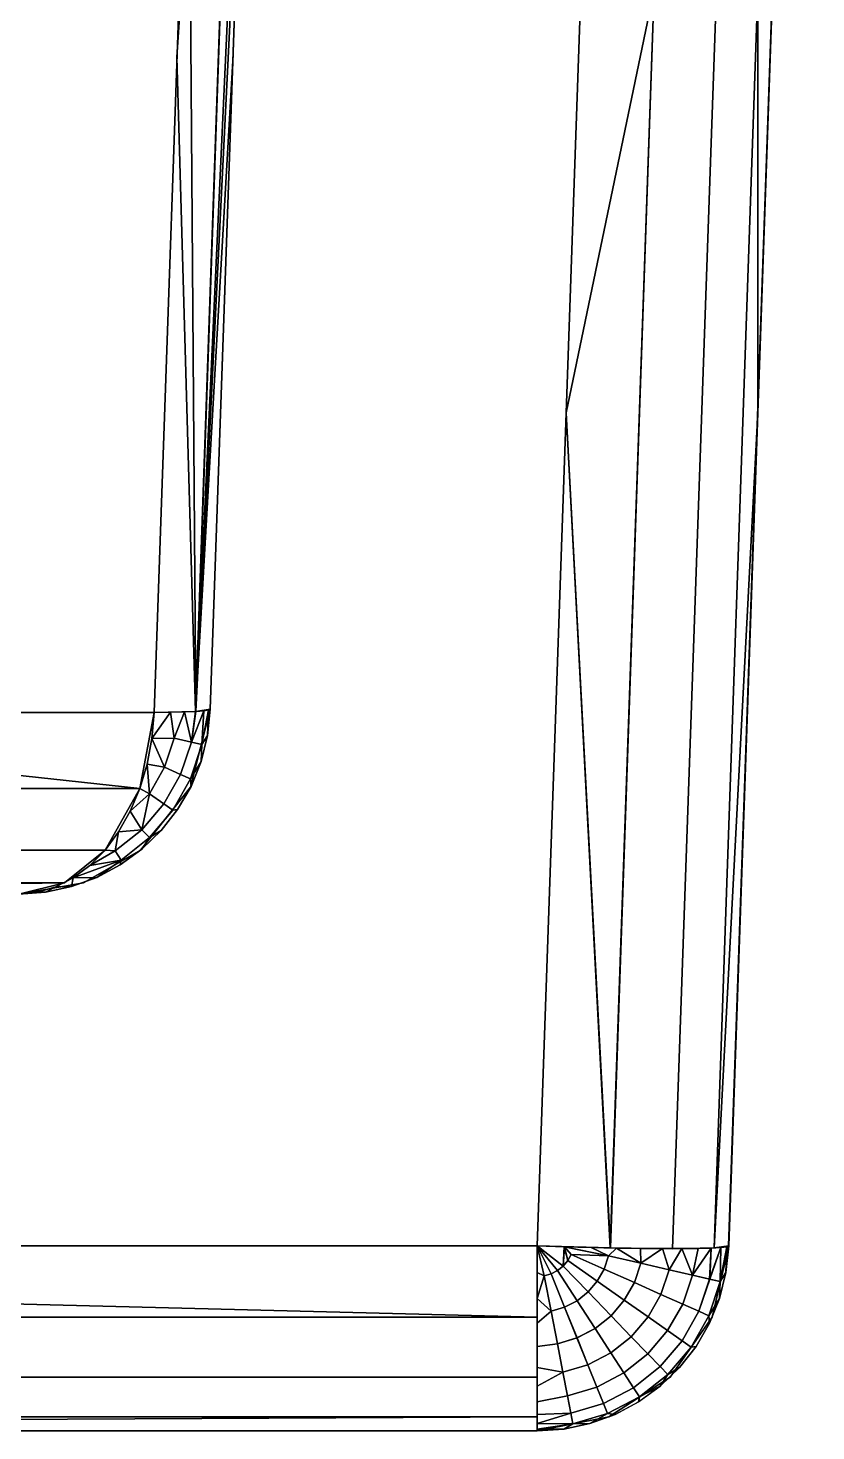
# Model space of a CAD drawing. Extents: x -111 to 113, y -26 to 0.
# Drawn here: x 111.341 to 113.396, y -7 to -3.342 of the extents above; entities that cross this region are included whole.
import ezdxf

# ---------------------------------------------------------------- set-up
doc = ezdxf.new("R2010")
doc.units = 0
doc.header["$MEASUREMENT"] = 0
doc.layers.add('METAL', color=9, linetype='CONTINUOUS')

msp = doc.modelspace()

# ---------------------------------------------------------------- linework, layer by layer
at = {"layer": 'METAL'}
for points in [[(101.6459, 0, -11.0468), (112.8962, 0, -11.0469), (112.6686, -6.5174, -10.8193), (101.6459, -6.5174, -10.8192)], [(101.646, -6.5174, 12.2256), (112.6687, -6.5174, 12.2256), (112.8963, 0, 12.4531), (101.646, 0, 12.4532)], [(111.7593, -2.5631, 7.0994), (111.7593, -2.5631, 7.0994), (109.8058, -5.1262, 8.863), (109.9958, 0, 9.0529)], [(111.7891, -1.7087, -5.7266), (111.7891, -1.7087, -5.7266), (111.7294, -3.4174, -5.6597), (111.9571, 0, -5.6315)], [(111.9571, 0, -5.6315), (111.9571, 0, -5.6315), (111.7294, -3.4174, -5.6597), (111.7781, -5.1236, -5.4307)], [(111.7593, -2.5631, 7.0994), (111.7593, -2.5631, 7.0994), (111.9571, 0, 7.0378), (111.7782, -5.1236, 6.837)], [(111.9355, -1.7058, -5.3733), (111.9355, -1.7058, -5.3733), (111.9571, 0, -5.6315), (111.7781, -5.1236, -5.4307)], [(111.9058, -2.5587, 6.7462), (111.9058, -2.5587, 6.7462), (111.7782, -5.1236, 6.837), (111.9571, 0, 7.0378)], [(111.9951, 0, 0.7032), (111.9951, 0, 6.8465), (111.8164, -5.1174, 6.6459), (111.8164, -5.1174, 0.7032)], [(111.9951, 0, -5.4402), (111.9951, 0, 0.7032), (111.8164, -5.1174, 0.7032), (111.8164, -5.1174, -5.2396)], [(113.3959, 0, -10.5472), (113.396, 0, -3.047), (113.1684, -6.5174, -2.9711), (113.1683, -6.5174, -10.3196)], [(113.396, 0, 4.4532), (113.396, 0, 11.9535), (113.1684, -6.5174, 11.7259), (113.1684, -6.5174, 4.3774)], [(113.396, 0, -3.047), (113.396, 0, 4.4532), (113.1684, -6.5174, 4.3774), (113.1684, -6.5174, -2.9711)], [(111.9355, -1.7058, -5.3733), (111.9355, -1.7058, -5.3733), (111.7781, -5.1236, -5.4307), (111.876, -3.4116, -5.3065)], [(112.7445, -4.345, -10.8951), (112.7445, -4.345, -10.8951), (112.9743, -3.2409, -10.8957), (112.8204, -2.1725, -10.971)], [(112.8204, -2.1725, 12.3773), (112.8204, -2.1725, 12.3773), (112.9744, -3.2409, 12.3019), (112.7446, -4.345, 12.3014)], [(113.3201, -2.1725, -10.4713), (113.3201, -2.1725, -10.4713), (113.2447, -3.2409, -10.6253), (113.2442, -4.345, -10.3954)], [(113.2443, -4.345, 11.8017), (113.2443, -4.345, 11.8017), (113.2448, -3.2409, 12.0315), (113.3201, -2.1725, 11.8776)], [(111.9058, -2.5587, 6.7462), (111.9058, -2.5587, 6.7462), (111.8164, -5.1174, 6.6459), (111.7782, -5.1236, 6.837)], [(109.8058, -5.1262, -7.4567), (109.8058, -5.1262, -7.4567), (111.7593, -2.5631, -5.6931), (108.0422, -2.5631, -9.4102)], [(111.6698, -5.1262, 6.999), (111.6698, -5.1262, 6.999), (109.8058, -5.1262, 8.863), (111.7593, -2.5631, 7.0994)], [(109.8058, -5.1262, -7.4567), (109.8058, -5.1262, -7.4567), (111.6698, -5.1262, -5.5927), (111.7593, -2.5631, -5.6931)], [(111.6698, -5.1262, 6.999), (111.6698, -5.1262, 6.999), (111.7593, -2.5631, 7.0994), (111.7782, -5.1236, 6.837)], [(112.9743, -3.2409, -10.8957), (112.9743, -3.2409, -10.8957), (112.7445, -4.345, -10.8951), (112.8597, -6.5228, -10.781)], [(112.9744, -3.2409, 12.3019), (112.9744, -3.2409, 12.3019), (112.8598, -6.5228, 12.1873), (112.7446, -4.345, 12.3014)], [(112.9743, -3.2409, -10.8957), (112.8597, -6.5228, -10.781), (113.0218, -6.5247, -10.6727), (113.1364, -3.2428, -10.7873)], [(113.1364, -3.2428, 12.1936), (113.0218, -6.5247, 12.079), (112.8598, -6.5228, 12.1873), (112.9744, -3.2409, 12.3019)], [(113.2448, -3.2409, 12.0315), (113.1302, -6.5228, 11.9169), (113.0218, -6.5247, 12.079), (113.1364, -3.2428, 12.1936)], [(113.1364, -3.2428, -10.7873), (113.0218, -6.5247, -10.6727), (113.1301, -6.5228, -10.5106), (113.2447, -3.2409, -10.6253)], [(113.2447, -3.2409, -10.6253), (113.2447, -3.2409, -10.6253), (113.1301, -6.5228, -10.5106), (113.2442, -4.345, -10.3954)], [(113.2448, -3.2409, 12.0315), (113.2448, -3.2409, 12.0315), (113.2443, -4.345, 11.8017), (113.1302, -6.5228, 11.9169)], [(111.7781, -5.1236, -5.4307), (111.7781, -5.1236, -5.4307), (111.7294, -3.4174, -5.6597), (111.6698, -5.1262, -5.5927)], [(111.8164, -5.1174, -5.2396), (111.8164, -5.1174, -5.2396), (111.876, -3.4116, -5.3065), (111.7781, -5.1236, -5.4307)], [(112.6686, -6.5174, -10.8193), (112.6686, -6.5174, -10.8193), (112.8597, -6.5228, -10.781), (112.7445, -4.345, -10.8951)], [(112.8598, -6.5228, 12.1873), (112.8598, -6.5228, 12.1873), (112.6687, -6.5174, 12.2256), (112.7446, -4.345, 12.3014)], [(113.1301, -6.5228, -10.5106), (113.1301, -6.5228, -10.5106), (113.1683, -6.5174, -10.3196), (113.2442, -4.345, -10.3954)], [(113.1684, -6.5174, 11.7259), (113.1684, -6.5174, 11.7259), (113.1302, -6.5228, 11.9169), (113.2443, -4.345, 11.8017)], [(111.8164, -5.1174, -1.2778), (111.8164, -5.1174, -1.2778), (111.8164, -5.1174, -5.2396), (111.7651, -5.3211, -5.2396)], [(111.8164, -5.1174, -1.2778), (111.8164, -5.1174, -1.2778), (111.7651, -5.3211, -5.2396), (111.7651, -5.3211, 0.7032)], [(111.8164, -5.1174, 2.6841), (111.8164, -5.1174, 2.6841), (111.8164, -5.1174, -1.2778), (111.7651, -5.3211, 0.7032)], [(111.7651, -5.3211, 0.7032), (111.7652, -5.3211, 6.6459), (111.8164, -5.1174, 6.6459), (111.8164, -5.1174, 2.6841)], [(111.7945, -5.2103, -5.337), (111.7945, -5.2103, -5.337), (111.8091, -5.1868, -5.2396), (111.812, -5.1199, -5.3048)], [(111.7945, -5.2103, -5.337), (111.7945, -5.2103, -5.337), (111.812, -5.1199, -5.3048), (111.7992, -5.1219, -5.3688)], [(111.7946, -5.2103, 6.7433), (111.7946, -5.2103, 6.7433), (111.8121, -5.1199, 6.7111), (111.8091, -5.1868, 6.6459)], [(111.8121, -5.1199, 6.7111), (111.8121, -5.1199, 6.7111), (111.7946, -5.2103, 6.7433), (111.7992, -5.1219, 6.7751)], [(111.8164, -5.1174, 6.6459), (111.8164, -5.1174, 6.6459), (111.8091, -5.1868, 6.6459), (111.8121, -5.1199, 6.7111)], [(111.812, -5.1199, -5.3048), (111.812, -5.1199, -5.3048), (111.8091, -5.1868, -5.2396), (111.8164, -5.1174, -5.2396)], [(109.8058, -5.1262, 8.863), (109.8058, -5.1262, 8.863), (111.6325, -5.3248, 6.9617), (107.9045, -5.3248, 10.6897)], [(111.6698, -5.1262, -5.5927), (109.8058, -5.1262, -7.4567), (107.9045, -5.3248, -9.2834), (111.6325, -5.3248, -5.5554)], [(111.6698, -5.1262, 6.999), (111.6698, -5.1262, 6.999), (111.6325, -5.3248, 6.9617), (109.8058, -5.1262, 8.863)], [(111.6639, -5.1946, 6.9931), (111.6639, -5.1946, 6.9931), (111.6698, -5.1262, 6.999), (111.7129, -5.1257, 6.9499)], [(111.7129, -5.1257, 6.9499), (111.7129, -5.1257, 6.9499), (111.7221, -5.1936, 6.9233), (111.6639, -5.1946, 6.9931)], [(111.7129, -5.1257, -5.5436), (111.7129, -5.1257, -5.5436), (111.6639, -5.1946, -5.5868), (111.722, -5.1936, -5.517)], [(111.6639, -5.1946, -5.5868), (111.6639, -5.1946, -5.5868), (111.7129, -5.1257, -5.5436), (111.6698, -5.1262, -5.5927)], [(111.7492, -5.1249, 6.8955), (111.7492, -5.1249, 6.8955), (111.7221, -5.1936, 6.9233), (111.7129, -5.1257, 6.9499)], [(111.7129, -5.1257, -5.5436), (111.7129, -5.1257, -5.5436), (111.722, -5.1936, -5.517), (111.7492, -5.1249, -5.4892)], [(111.7669, -5.2039, -5.4306), (111.7669, -5.2039, -5.4306), (111.7492, -5.1249, -5.4892), (111.722, -5.1936, -5.517)], [(111.767, -5.2039, 6.8369), (111.767, -5.2039, 6.8369), (111.7221, -5.1936, 6.9233), (111.7492, -5.1249, 6.8955)], [(111.7782, -5.1236, 6.837), (111.7782, -5.1236, 6.837), (111.767, -5.2039, 6.8369), (111.7492, -5.1249, 6.8955)], [(111.7669, -5.2039, -5.4306), (111.7669, -5.2039, -5.4306), (111.7781, -5.1236, -5.4307), (111.7492, -5.1249, -5.4892)], [(111.7781, -5.1236, -5.4307), (111.7781, -5.1236, -5.4307), (111.7669, -5.2039, -5.4306), (111.7992, -5.1219, -5.3688)], [(111.7945, -5.2103, -5.337), (111.7945, -5.2103, -5.337), (111.7992, -5.1219, -5.3688), (111.7669, -5.2039, -5.4306)], [(111.767, -5.2039, 6.8369), (111.767, -5.2039, 6.8369), (111.7782, -5.1236, 6.837), (111.7992, -5.1219, 6.7751)], [(111.767, -5.2039, 6.8369), (111.767, -5.2039, 6.8369), (111.7992, -5.1219, 6.7751), (111.7946, -5.2103, 6.7433)], [(111.6967, -5.2692, -5.517), (111.6967, -5.2692, -5.517), (111.6639, -5.1946, -5.5868), (111.6513, -5.2613, -5.5743)], [(111.6968, -5.2692, 6.9233), (111.6968, -5.2692, 6.9233), (111.6514, -5.2613, 6.9806), (111.6639, -5.1946, 6.9931)], [(111.6968, -5.2692, 6.9233), (111.6968, -5.2692, 6.9233), (111.6639, -5.1946, 6.9931), (111.7221, -5.1936, 6.9233)], [(111.722, -5.1936, -5.517), (111.722, -5.1936, -5.517), (111.6639, -5.1946, -5.5868), (111.6967, -5.2692, -5.517)], [(111.6967, -5.2692, -5.517), (111.7388, -5.2879, -5.4306), (111.7669, -5.2039, -5.4306), (111.722, -5.1936, -5.517)], [(111.7388, -5.2879, 6.8369), (111.6968, -5.2692, 6.9233), (111.7221, -5.1936, 6.9233), (111.767, -5.2039, 6.8369)], [(111.7922, -5.2545, -5.2396), (111.7922, -5.2545, -5.2396), (111.8091, -5.1868, -5.2396), (111.7945, -5.2103, -5.337)], [(111.8091, -5.1868, 6.6459), (111.8091, -5.1868, 6.6459), (111.7923, -5.2545, 6.6459), (111.7946, -5.2103, 6.7433)], [(111.7647, -5.2995, 6.7433), (111.7388, -5.2879, 6.8369), (111.767, -5.2039, 6.8369), (111.7946, -5.2103, 6.7433)], [(111.7388, -5.2879, -5.4306), (111.7647, -5.2995, -5.337), (111.7945, -5.2103, -5.337), (111.7669, -5.2039, -5.4306)], [(111.7923, -5.2545, 6.6459), (111.7661, -5.3192, 6.6459), (111.7647, -5.2995, 6.7433), (111.7946, -5.2103, 6.7433)], [(111.7922, -5.2545, -5.2396), (111.7922, -5.2545, -5.2396), (111.7945, -5.2103, -5.337), (111.7647, -5.2995, -5.337)], [(111.6575, -5.3386, 6.9233), (111.6575, -5.3386, 6.9233), (111.6325, -5.3249, 6.9617), (111.6514, -5.2613, 6.9806)], [(111.6325, -5.3249, -5.5554), (111.6325, -5.3249, -5.5554), (111.6575, -5.3386, -5.517), (111.6513, -5.2613, -5.5743)], [(111.6575, -5.3386, -5.517), (111.6575, -5.3386, -5.517), (111.6967, -5.2692, -5.517), (111.6513, -5.2613, -5.5743)], [(111.6514, -5.2613, 6.9806), (111.6514, -5.2613, 6.9806), (111.6968, -5.2692, 6.9233), (111.6575, -5.3386, 6.9233)], [(111.7661, -5.3192, -5.2396), (111.7661, -5.3192, -5.2396), (111.7922, -5.2545, -5.2396), (111.7647, -5.2995, -5.337)], [(111.6952, -5.365, 6.8369), (111.6575, -5.3386, 6.9233), (111.6968, -5.2692, 6.9233), (111.7388, -5.2879, 6.8369)], [(111.6575, -5.3386, -5.517), (111.6952, -5.365, -5.4306), (111.7388, -5.2879, -5.4306), (111.6967, -5.2692, -5.517)], [(111.7185, -5.3813, 6.7433), (111.6952, -5.365, 6.8369), (111.7388, -5.2879, 6.8369), (111.7647, -5.2995, 6.7433)], [(111.6952, -5.365, -5.4306), (111.7184, -5.3813, -5.337), (111.7647, -5.2995, -5.337), (111.7388, -5.2879, -5.4306)], [(111.7647, -5.2995, -5.337), (111.7184, -5.3813, -5.337), (111.7312, -5.3796, -5.2396), (111.7661, -5.3192, -5.2396)], [(111.7661, -5.3192, 6.6459), (111.7312, -5.3796, 6.6459), (111.7185, -5.3813, 6.7433), (111.7647, -5.2995, 6.7433)], [(107.9045, -5.3248, 10.6897), (111.6325, -5.3248, 6.9617), (111.5419, -5.4855, 6.8711), (107.8139, -5.4855, 10.5991)], [(111.6325, -5.3248, -5.5554), (107.9045, -5.3248, -9.2834), (107.8139, -5.4855, -9.1928), (111.5419, -5.4855, -5.4648)], [(111.6325, -5.3249, 6.9617), (111.6325, -5.3249, 6.9617), (111.6575, -5.3386, 6.9233), (111.6076, -5.3842, 6.9368)], [(111.6076, -5.3842, -5.5305), (111.6076, -5.3842, -5.5305), (111.6575, -5.3386, -5.517), (111.6325, -5.3249, -5.5554)], [(111.6076, -5.3842, 6.9368), (111.6076, -5.3842, 6.9368), (111.6575, -5.3386, 6.9233), (111.6377, -5.4324, 6.8369)], [(111.6377, -5.4324, -5.4306), (111.6377, -5.4324, -5.4306), (111.6575, -5.3386, -5.517), (111.6076, -5.3842, -5.5305)], [(111.7651, -5.3211, 0.7032), (111.7651, -5.3211, -5.2396), (111.6347, -5.4858, -5.2396), (111.6347, -5.4858, 0.7032)], [(111.7652, -5.3211, 6.6459), (111.7651, -5.3211, 0.7032), (111.6347, -5.4858, 0.7032), (111.6348, -5.4858, 6.6459)], [(111.6575, -5.3386, 6.9233), (111.6575, -5.3386, 6.9233), (111.6952, -5.365, 6.8369), (111.6377, -5.4324, 6.8369)], [(111.6377, -5.4324, -5.4306), (111.6377, -5.4324, -5.4306), (111.6952, -5.365, -5.4306), (111.6575, -5.3386, -5.517)], [(111.6574, -5.4528, 6.7433), (111.6377, -5.4324, 6.8369), (111.6952, -5.365, 6.8369), (111.7185, -5.3813, 6.7433)], [(111.6377, -5.4324, -5.4306), (111.6574, -5.4528, -5.337), (111.7184, -5.3813, -5.337), (111.6952, -5.365, -5.4306)], [(111.5772, -5.4381, 6.9064), (111.5772, -5.4381, 6.9064), (111.6076, -5.3842, 6.9368), (111.6377, -5.4324, 6.8369)], [(111.6377, -5.4324, -5.4306), (111.6377, -5.4324, -5.4306), (111.6076, -5.3842, -5.5305), (111.5772, -5.4381, -5.5001)], [(111.7312, -5.3796, 6.6459), (111.6883, -5.4346, 6.6459), (111.6574, -5.4528, 6.7433), (111.7185, -5.3813, 6.7433)], [(111.7184, -5.3813, -5.337), (111.6574, -5.4528, -5.337), (111.6883, -5.4346, -5.2396), (111.7312, -5.3796, -5.2396)], [(111.5772, -5.4381, 6.9064), (111.5772, -5.4381, 6.9064), (111.5684, -5.4875, 6.8369), (111.5418, -5.4856, 6.871)], [(111.5684, -5.4875, -5.4306), (111.5684, -5.4875, -5.4306), (111.5772, -5.4381, -5.5001), (111.5418, -5.4856, -5.4647)], [(111.5838, -5.5113, 6.7433), (111.5684, -5.4875, 6.8369), (111.6377, -5.4324, 6.8369), (111.6574, -5.4528, 6.7433)], [(111.6377, -5.4324, 6.8369), (111.6377, -5.4324, 6.8369), (111.5684, -5.4875, 6.8369), (111.5772, -5.4381, 6.9064)], [(111.5684, -5.4875, -5.4306), (111.5838, -5.5113, -5.337), (111.6574, -5.4528, -5.337), (111.6377, -5.4324, -5.4306)], [(111.5684, -5.4875, -5.4306), (111.5684, -5.4875, -5.4306), (111.6377, -5.4324, -5.4306), (111.5772, -5.4381, -5.5001)], [(111.6381, -5.483, 6.6459), (111.6381, -5.483, 6.6459), (111.6574, -5.4528, 6.7433), (111.6883, -5.4346, 6.6459)], [(111.6574, -5.4528, -5.337), (111.6574, -5.4528, -5.337), (111.6381, -5.483, -5.2396), (111.6883, -5.4346, -5.2396)], [(107.8139, -5.4855, 10.5991), (111.5419, -5.4855, 6.8711), (111.4364, -5.5705, 6.7656), (107.7084, -5.5705, 10.4936)], [(111.5419, -5.4855, -5.4648), (107.8139, -5.4855, -9.1928), (107.7084, -5.5705, -9.0872), (111.4363, -5.5705, -5.3593)], [(111.6347, -5.4858, 0.7032), (111.6347, -5.4858, -5.2396), (111.4856, -5.5706, -5.2396), (111.4857, -5.5706, 0.7032)], [(111.6348, -5.4858, 6.6459), (111.6347, -5.4858, 0.7032), (111.4857, -5.5706, 0.7032), (111.4857, -5.5706, 6.6459)], [(111.5418, -5.4856, -5.4647), (111.5418, -5.4856, -5.4647), (111.5021, -5.5257, -5.4251), (111.5684, -5.4875, -5.4306)], [(111.5684, -5.4875, -5.4306), (111.5684, -5.4875, -5.4306), (111.5021, -5.5257, -5.4251), (111.5838, -5.5113, -5.337)], [(111.5418, -5.4856, 6.871), (111.5418, -5.4856, 6.871), (111.5684, -5.4875, 6.8369), (111.5022, -5.5257, 6.8314)], [(111.5022, -5.5257, 6.8314), (111.5022, -5.5257, 6.8314), (111.5684, -5.4875, 6.8369), (111.5838, -5.5113, 6.7433)], [(111.5816, -5.524, -5.2396), (111.6381, -5.483, -5.2396), (111.6574, -5.4528, -5.337), (111.5838, -5.5113, -5.337)], [(111.6381, -5.483, 6.6459), (111.5817, -5.524, 6.6459), (111.5838, -5.5113, 6.7433), (111.6574, -5.4528, 6.7433)], [(111.5838, -5.5113, 6.7433), (111.5838, -5.5113, 6.7433), (111.459, -5.5577, 6.7882), (111.5022, -5.5257, 6.8314)], [(111.5201, -5.5568, 6.6459), (111.5201, -5.5568, 6.6459), (111.459, -5.5577, 6.7882), (111.5838, -5.5113, 6.7433)], [(111.5838, -5.5113, -5.337), (111.5838, -5.5113, -5.337), (111.459, -5.5577, -5.3819), (111.5201, -5.5568, -5.2396)], [(111.5838, -5.5113, -5.337), (111.5838, -5.5113, -5.337), (111.5021, -5.5257, -5.4251), (111.459, -5.5577, -5.3819)], [(111.5817, -5.524, 6.6459), (111.5817, -5.524, 6.6459), (111.5201, -5.5568, 6.6459), (111.5838, -5.5113, 6.7433)], [(111.5201, -5.5568, -5.2396), (111.5201, -5.5568, -5.2396), (111.5816, -5.524, -5.2396), (111.5838, -5.5113, -5.337)], [(111.4131, -5.5811, 6.7423), (111.4131, -5.5811, 6.7423), (111.459, -5.5577, 6.7882), (111.4545, -5.5806, 6.6459)], [(111.4545, -5.5806, -5.2396), (111.4545, -5.5806, -5.2396), (111.459, -5.5577, -5.3819), (111.4131, -5.5811, -5.336)], [(111.459, -5.5577, 6.7882), (111.459, -5.5577, 6.7882), (111.5201, -5.5568, 6.6459), (111.4545, -5.5806, 6.6459)], [(111.5201, -5.5568, -5.2396), (111.5201, -5.5568, -5.2396), (111.459, -5.5577, -5.3819), (111.4545, -5.5806, -5.2396)], [(109.4527, -5.6, 8.5099), (107.5887, -5.6, 10.3739), (107.7084, -5.5705, 10.4936), (111.4364, -5.5705, 6.7656)], [(107.7084, -5.5705, -9.0872), (107.7084, -5.5705, -9.0872), (109.4527, -5.6, -7.1036), (111.4363, -5.5705, -5.3593)], [(109.4527, -5.6, 8.5099), (109.4527, -5.6, 8.5099), (111.4364, -5.5705, 6.7656), (111.3167, -5.6, 6.6459)], [(111.4363, -5.5705, -5.3593), (111.4363, -5.5705, -5.3593), (109.4527, -5.6, -7.1036), (111.3167, -5.6, -5.2396)], [(111.4856, -5.5706, -5.2396), (111.4856, -5.5706, -5.2396), (111.3167, -5.6, -5.2396), (111.3167, -5.6, -1.2778)], [(111.4857, -5.5706, 0.7032), (111.4857, -5.5706, 0.7032), (111.4856, -5.5706, -5.2396), (111.3167, -5.6, -1.2778)], [(111.3167, -5.6, 2.6841), (111.3167, -5.6, 2.6841), (111.4857, -5.5706, 0.7032), (111.3167, -5.6, -1.2778)], [(111.3167, -5.6, 2.6841), (111.3167, -5.6, 6.6459), (111.4857, -5.5706, 6.6459), (111.4857, -5.5706, 0.7032)], [(111.3654, -5.5952, 6.6946), (111.3654, -5.5952, 6.6946), (111.3863, -5.5951, 6.6459), (111.3167, -5.6, 6.6459)], [(111.3167, -5.6, -5.2396), (111.3167, -5.6, -5.2396), (111.3863, -5.5951, -5.2396), (111.3653, -5.5952, -5.2883)], [(111.3863, -5.5951, -5.2396), (111.3863, -5.5951, -5.2396), (111.4131, -5.5811, -5.336), (111.3653, -5.5952, -5.2883)], [(111.4131, -5.5811, 6.7423), (111.4131, -5.5811, 6.7423), (111.3863, -5.5951, 6.6459), (111.3654, -5.5952, 6.6946)], [(111.4545, -5.5806, 6.6459), (111.4545, -5.5806, 6.6459), (111.3863, -5.5951, 6.6459), (111.4131, -5.5811, 6.7423)], [(111.4131, -5.5811, -5.336), (111.4131, -5.5811, -5.336), (111.3863, -5.5951, -5.2396), (111.4545, -5.5806, -5.2396)], [(101.6459, -6.7034, -10.7763), (101.6459, -6.7034, -10.7763), (112.6686, -6.7034, -10.7763), (105.3202, -6.5174, -10.8192)], [(105.3202, -6.5174, 12.2256), (112.6687, -6.5174, 12.2256), (112.6687, -6.7034, 12.1826), (101.646, -6.7034, 12.1827)], [(112.6686, -6.7034, -10.7763), (112.6686, -6.7034, -10.7763), (112.6686, -6.5174, -10.8193), (105.3202, -6.5174, -10.8192)], [(112.6686, -6.5174, -10.8193), (112.6686, -6.5174, -10.8193), (112.6686, -6.5868, -10.812), (112.6873, -6.5958, -10.81)], [(112.7052, -6.5904, -10.81), (112.7052, -6.5904, -10.81), (112.7218, -6.5818, -10.81), (112.6686, -6.5174, -10.8193)], [(112.6686, -6.5174, -10.8193), (112.6686, -6.5174, -10.8193), (112.6873, -6.5958, -10.81), (112.7052, -6.5904, -10.81)], [(112.7364, -6.5702, -10.81), (112.7364, -6.5702, -10.81), (112.6686, -6.5174, -10.8193), (112.7218, -6.5818, -10.81)], [(112.6686, -6.5174, -10.8193), (112.6686, -6.5174, -10.8193), (112.7364, -6.5702, -10.81), (112.7397, -6.5198, -10.8141)], [(112.6687, -6.5868, 12.2183), (112.6687, -6.5868, 12.2183), (112.6687, -6.5174, 12.2256), (112.6873, -6.5958, 12.2163)], [(112.7052, -6.5904, 12.2163), (112.7052, -6.5904, 12.2163), (112.6873, -6.5958, 12.2163), (112.6687, -6.5174, 12.2256)], [(112.7218, -6.5818, 12.2163), (112.7218, -6.5818, 12.2163), (112.7052, -6.5904, 12.2163), (112.6687, -6.5174, 12.2256)], [(112.7218, -6.5818, 12.2163), (112.7218, -6.5818, 12.2163), (112.6687, -6.5174, 12.2256), (112.7365, -6.5702, 12.2163)], [(112.7398, -6.5198, 12.2204), (112.7398, -6.5198, 12.2204), (112.7365, -6.5702, 12.2163), (112.6687, -6.5174, 12.2256)], [(112.7397, -6.5198, -10.8141), (112.7397, -6.5198, -10.8141), (112.7364, -6.5702, -10.81), (112.7486, -6.5559, -10.81)], [(112.7486, -6.5559, 12.2163), (112.7486, -6.5559, 12.2163), (112.7365, -6.5702, 12.2163), (112.7398, -6.5198, 12.2204)], [(112.7486, -6.5559, -10.81), (112.7486, -6.5559, -10.81), (112.7578, -6.5397, -10.81), (112.7397, -6.5198, -10.8141)], [(112.8093, -6.5217, -10.7989), (112.8093, -6.5217, -10.7989), (112.7397, -6.5198, -10.8141), (112.8551, -6.543, -10.7815)], [(112.7578, -6.5397, -10.81), (112.7578, -6.5397, -10.81), (112.8551, -6.543, -10.7815), (112.7397, -6.5198, -10.8141)], [(112.7578, -6.5397, 12.2163), (112.7578, -6.5397, 12.2163), (112.7486, -6.5559, 12.2163), (112.7398, -6.5198, 12.2204)], [(112.7398, -6.5198, 12.2204), (112.7398, -6.5198, 12.2204), (112.8094, -6.5217, 12.2052), (112.8551, -6.543, 12.1878)], [(112.7398, -6.5198, 12.2204), (112.7398, -6.5198, 12.2204), (112.8551, -6.543, 12.1878), (112.7578, -6.5397, 12.2163)], [(112.8254, -6.6097, 12.1878), (112.7486, -6.5559, 12.2163), (112.7578, -6.5397, 12.2163), (112.8435, -6.5778, 12.1878)], [(112.7486, -6.5559, -10.81), (112.8254, -6.6097, -10.7815), (112.8434, -6.5778, -10.7815), (112.7578, -6.5397, -10.81)], [(112.8435, -6.5778, 12.1878), (112.8435, -6.5778, 12.1878), (112.7578, -6.5397, 12.2163), (112.8551, -6.543, 12.1878)], [(112.7578, -6.5397, -10.81), (112.7578, -6.5397, -10.81), (112.8434, -6.5778, -10.7815), (112.8551, -6.543, -10.7815)], [(112.8551, -6.543, -10.7815), (112.8551, -6.543, -10.7815), (112.8761, -6.5231, -10.7739), (112.8093, -6.5217, -10.7989)], [(112.8551, -6.543, 12.1878), (112.8551, -6.543, 12.1878), (112.8094, -6.5217, 12.2052), (112.8761, -6.5231, 12.1802)], [(112.8434, -6.5778, -10.7815), (112.9224, -6.613, -10.7353), (112.9393, -6.5625, -10.7353), (112.8551, -6.543, -10.7815)], [(112.9225, -6.613, 12.1416), (112.8435, -6.5778, 12.1878), (112.8551, -6.543, 12.1878), (112.9394, -6.5625, 12.1416)], [(112.8761, -6.5231, 12.1802), (112.8761, -6.5231, 12.1802), (112.9394, -6.5625, 12.1416), (112.8551, -6.543, 12.1878)], [(112.9393, -6.5625, -10.7353), (112.9393, -6.5625, -10.7353), (112.8761, -6.5231, -10.7739), (112.8551, -6.543, -10.7815)], [(112.9394, -6.5625, 12.1416), (112.9394, -6.5625, 12.1416), (112.8761, -6.5231, 12.1802), (112.9387, -6.5241, 12.146)], [(112.8761, -6.5231, -10.7739), (112.8761, -6.5231, -10.7739), (112.9393, -6.5625, -10.7353), (112.9386, -6.5241, -10.7397)], [(112.9957, -6.5246, -10.697), (112.9957, -6.5246, -10.697), (112.9386, -6.5241, -10.7397), (112.9393, -6.5625, -10.7353)], [(112.9394, -6.5625, 12.1416), (112.9394, -6.5625, 12.1416), (112.9387, -6.5241, 12.146), (112.9957, -6.5246, 12.1033)], [(112.9393, -6.5625, -10.7353), (112.9393, -6.5625, -10.7353), (113.0131, -6.5795, -10.6731), (112.9957, -6.5246, -10.697)], [(113.0132, -6.5795, 12.0794), (113.0132, -6.5795, 12.0794), (112.9394, -6.5625, 12.1416), (112.9957, -6.5246, 12.1033)], [(113.0461, -6.5246, 12.0529), (113.0461, -6.5246, 12.0529), (113.0132, -6.5795, 12.0794), (112.9957, -6.5246, 12.1033)], [(113.0461, -6.5246, -10.6466), (113.0461, -6.5246, -10.6466), (112.9957, -6.5246, -10.697), (113.0131, -6.5795, -10.6731)], [(113.0131, -6.5795, -10.6731), (113.0131, -6.5795, -10.6731), (113.0737, -6.5935, -10.5973), (113.0461, -6.5246, -10.6466)], [(113.0738, -6.5935, 12.0036), (113.0738, -6.5935, 12.0036), (113.0132, -6.5795, 12.0794), (113.0461, -6.5246, 12.0529)], [(113.0889, -6.5241, 11.9958), (113.0889, -6.5241, 11.9958), (113.0738, -6.5935, 12.0036), (113.0461, -6.5246, 12.0529)], [(113.0737, -6.5935, -10.5973), (113.0737, -6.5935, -10.5973), (113.0888, -6.5241, -10.5895), (113.0461, -6.5246, -10.6466)], [(113.123, -6.5231, -10.527), (113.123, -6.5231, -10.527), (113.0737, -6.5935, -10.5973), (113.1187, -6.6039, -10.5109)], [(113.123, -6.5231, -10.527), (113.123, -6.5231, -10.527), (113.0888, -6.5241, -10.5895), (113.0737, -6.5935, -10.5973)], [(113.0738, -6.5935, 12.0036), (113.0738, -6.5935, 12.0036), (113.0889, -6.5241, 11.9958), (113.1231, -6.5231, 11.9333)], [(113.1231, -6.5231, 11.9333), (113.1231, -6.5231, 11.9333), (113.1188, -6.6039, 11.9172), (113.0738, -6.5935, 12.0036)], [(113.1465, -6.6103, -10.4171), (113.1465, -6.6103, -10.4171), (113.148, -6.5217, -10.4602), (113.1187, -6.6039, -10.5109)], [(113.123, -6.5231, -10.527), (113.123, -6.5231, -10.527), (113.1187, -6.6039, -10.5109), (113.148, -6.5217, -10.4602)], [(113.148, -6.5217, 11.8665), (113.148, -6.5217, 11.8665), (113.1188, -6.6039, 11.9172), (113.1231, -6.5231, 11.9333)], [(113.148, -6.5217, 11.8665), (113.148, -6.5217, 11.8665), (113.1465, -6.6103, 11.8234), (113.1188, -6.6039, 11.9172)], [(113.1254, -6.7034, 0.7031), (113.1255, -6.7034, 11.7259), (113.1684, -6.5174, 11.7259), (113.1684, -6.5174, 4.3774)], [(113.1684, -6.5174, -2.9711), (113.1684, -6.5174, -2.9711), (113.1254, -6.7034, 0.7031), (113.1684, -6.5174, 4.3774)], [(113.1684, -6.5174, -2.9711), (113.1683, -6.5174, -10.3196), (113.1254, -6.7034, -10.3196), (113.1254, -6.7034, 0.7031)], [(113.1632, -6.5198, 11.7969), (113.1632, -6.5198, 11.7969), (113.1465, -6.6103, 11.8234), (113.148, -6.5217, 11.8665)], [(113.1465, -6.6103, 11.8234), (113.1465, -6.6103, 11.8234), (113.1632, -6.5198, 11.7969), (113.1611, -6.5868, 11.7259)], [(113.161, -6.5868, -10.3196), (113.161, -6.5868, -10.3196), (113.1632, -6.5198, -10.3906), (113.1465, -6.6103, -10.4171)], [(113.148, -6.5217, -10.4602), (113.148, -6.5217, -10.4602), (113.1465, -6.6103, -10.4171), (113.1632, -6.5198, -10.3906)], [(113.1683, -6.5174, -10.3196), (113.1683, -6.5174, -10.3196), (113.1632, -6.5198, -10.3906), (113.161, -6.5868, -10.3196)], [(113.1684, -6.5174, 11.7259), (113.1684, -6.5174, 11.7259), (113.1611, -6.5868, 11.7259), (113.1632, -6.5198, 11.7969)], [(112.7404, -6.6774, 12.1878), (112.7052, -6.5904, 12.2163), (112.7218, -6.5818, 12.2163), (112.7729, -6.6605, 12.1878)], [(112.7052, -6.5904, -10.81), (112.7403, -6.6774, -10.7815), (112.7729, -6.6605, -10.7815), (112.7218, -6.5818, -10.81)], [(112.7729, -6.6605, 12.1878), (112.7218, -6.5818, 12.2163), (112.7365, -6.5702, 12.2163), (112.8016, -6.6376, 12.1878)], [(112.7218, -6.5818, -10.81), (112.7729, -6.6605, -10.7815), (112.8016, -6.6376, -10.7815), (112.7364, -6.5702, -10.81)], [(112.7364, -6.5702, -10.81), (112.8016, -6.6376, -10.7815), (112.8254, -6.6097, -10.7815), (112.7486, -6.5559, -10.81)], [(112.8016, -6.6376, 12.1878), (112.7365, -6.5702, 12.2163), (112.7486, -6.5559, 12.2163), (112.8254, -6.6097, 12.1878)], [(112.8962, -6.6593, 12.1416), (112.8254, -6.6097, 12.1878), (112.8435, -6.5778, 12.1878), (112.9225, -6.613, 12.1416)], [(112.8254, -6.6097, -10.7815), (112.8962, -6.6593, -10.7353), (112.9224, -6.613, -10.7353), (112.8434, -6.5778, -10.7815)], [(112.9224, -6.613, -10.7353), (112.9916, -6.6438, -10.6731), (113.0131, -6.5795, -10.6731), (112.9393, -6.5625, -10.7353)], [(112.9917, -6.6438, 12.0794), (112.9225, -6.613, 12.1416), (112.9394, -6.5625, 12.1416), (113.0132, -6.5795, 12.0794)], [(112.9916, -6.6438, -10.6731), (113.0484, -6.6691, -10.5973), (113.0737, -6.5935, -10.5973), (113.0131, -6.5795, -10.6731)], [(113.0485, -6.6691, 12.0036), (112.9917, -6.6438, 12.0794), (113.0132, -6.5795, 12.0794), (113.0738, -6.5935, 12.0036)], [(112.6686, -6.5868, -10.812), (112.6686, -6.5868, -10.812), (112.6686, -6.6545, -10.7951), (112.6873, -6.5958, -10.81)], [(112.7052, -6.6878, -10.7815), (112.7052, -6.6878, -10.7815), (112.6873, -6.5958, -10.81), (112.6686, -6.6545, -10.7951)], [(112.6687, -6.6545, 12.2014), (112.6687, -6.6545, 12.2014), (112.6687, -6.5868, 12.2183), (112.6873, -6.5958, 12.2163)], [(112.6687, -6.6545, 12.2014), (112.6687, -6.6545, 12.2014), (112.6873, -6.5958, 12.2163), (112.7052, -6.6878, 12.1878)], [(112.7052, -6.6878, 12.1878), (112.6873, -6.5958, 12.2163), (112.7052, -6.5904, 12.2163), (112.7404, -6.6774, 12.1878)], [(112.6873, -6.5958, -10.81), (112.7052, -6.6878, -10.7815), (112.7403, -6.6774, -10.7815), (112.7052, -6.5904, -10.81)], [(112.8617, -6.6998, 12.1416), (112.8016, -6.6376, 12.1878), (112.8254, -6.6097, 12.1878), (112.8962, -6.6593, 12.1416)], [(112.8016, -6.6376, -10.7815), (112.8616, -6.6998, -10.7353), (112.8962, -6.6593, -10.7353), (112.8254, -6.6097, -10.7815)], [(112.9583, -6.7028, 12.0794), (112.8962, -6.6593, 12.1416), (112.9225, -6.613, 12.1416), (112.9917, -6.6438, 12.0794)], [(112.8962, -6.6593, -10.7353), (112.9583, -6.7028, -10.6731), (112.9916, -6.6438, -10.6731), (112.9224, -6.613, -10.7353)], [(113.0484, -6.6691, -10.5973), (113.0906, -6.6879, -10.5109), (113.1187, -6.6039, -10.5109), (113.0737, -6.5935, -10.5973)], [(113.0907, -6.6879, 11.9172), (113.0485, -6.6691, 12.0036), (113.0738, -6.5935, 12.0036), (113.1188, -6.6039, 11.9172)], [(113.0906, -6.6879, -10.5109), (113.1166, -6.6995, -10.4171), (113.1465, -6.6103, -10.4171), (113.1187, -6.6039, -10.5109)], [(113.1167, -6.6995, 11.8234), (113.0907, -6.6879, 11.9172), (113.1188, -6.6039, 11.9172), (113.1465, -6.6103, 11.8234)], [(113.1465, -6.6103, -10.4171), (113.1465, -6.6103, -10.4171), (113.1166, -6.6995, -10.4171), (113.1442, -6.6545, -10.3196)], [(113.1442, -6.6545, 11.7259), (113.1181, -6.7192, 11.7259), (113.1167, -6.6995, 11.8234), (113.1465, -6.6103, 11.8234)], [(113.1442, -6.6545, 11.7259), (113.1442, -6.6545, 11.7259), (113.1465, -6.6103, 11.8234), (113.1611, -6.5868, 11.7259)], [(113.161, -6.5868, -10.3196), (113.161, -6.5868, -10.3196), (113.1465, -6.6103, -10.4171), (113.1442, -6.6545, -10.3196)], [(112.7052, -6.6878, -10.7815), (112.7052, -6.6878, -10.7815), (112.6686, -6.6545, -10.7951), (112.6686, -6.7192, -10.769)], [(112.6687, -6.7192, 12.1753), (112.6687, -6.7192, 12.1753), (112.6687, -6.6545, 12.2014), (112.7052, -6.6878, 12.1878)], [(112.82, -6.733, 12.1416), (112.7729, -6.6605, 12.1878), (112.8016, -6.6376, 12.1878), (112.8617, -6.6998, 12.1416)], [(112.7729, -6.6605, -10.7815), (112.8199, -6.733, -10.7353), (112.8616, -6.6998, -10.7353), (112.8016, -6.6376, -10.7815)], [(113.0092, -6.7385, 12.0036), (112.9583, -6.7028, 12.0794), (112.9917, -6.6438, 12.0794), (113.0485, -6.6691, 12.0036)], [(112.9583, -6.7028, -10.6731), (113.0092, -6.7385, -10.5973), (113.0484, -6.6691, -10.5973), (112.9916, -6.6438, -10.6731)], [(113.1442, -6.6545, -10.3196), (113.1442, -6.6545, -10.3196), (113.1166, -6.6995, -10.4171), (113.118, -6.7192, -10.3196)], [(112.6686, -6.7192, -10.769), (112.6686, -6.7796, -10.7341), (112.7216, -6.7727, -10.7353), (112.7052, -6.6878, -10.7815)], [(112.7052, -6.6878, 12.1878), (112.7217, -6.7727, 12.1416), (112.6687, -6.7796, 12.1404), (112.6687, -6.7192, 12.1753)], [(112.7217, -6.7727, 12.1416), (112.7052, -6.6878, 12.1878), (112.7404, -6.6774, 12.1878), (112.7728, -6.7576, 12.1416)], [(112.7052, -6.6878, -10.7815), (112.7216, -6.7727, -10.7353), (112.7727, -6.7576, -10.7353), (112.7403, -6.6774, -10.7815)], [(112.7403, -6.6774, -10.7815), (112.7727, -6.7576, -10.7353), (112.8199, -6.733, -10.7353), (112.7729, -6.6605, -10.7815)], [(112.7728, -6.7576, 12.1416), (112.7404, -6.6774, 12.1878), (112.7729, -6.6605, 12.1878), (112.82, -6.733, 12.1416)], [(112.8616, -6.6998, -10.7353), (112.9142, -6.7543, -10.6731), (112.9583, -6.7028, -10.6731), (112.8962, -6.6593, -10.7353)], [(112.9143, -6.7543, 12.0794), (112.8617, -6.6998, 12.1416), (112.8962, -6.6593, 12.1416), (112.9583, -6.7028, 12.0794)], [(113.0471, -6.765, 11.9172), (113.0092, -6.7385, 12.0036), (113.0485, -6.6691, 12.0036), (113.0907, -6.6879, 11.9172)], [(113.0092, -6.7385, -10.5973), (113.047, -6.765, -10.5109), (113.0906, -6.6879, -10.5109), (113.0484, -6.6691, -10.5973)], [(113.047, -6.765, -10.5109), (113.0704, -6.7813, -10.4171), (113.1166, -6.6995, -10.4171), (113.0906, -6.6879, -10.5109)], [(113.0704, -6.7813, 11.8234), (113.0471, -6.765, 11.9172), (113.0907, -6.6879, 11.9172), (113.1167, -6.6995, 11.8234)], [(101.6459, -6.8597, -10.6669), (112.6686, -6.8597, -10.6669), (112.6686, -6.7034, -10.7763), (101.6459, -6.7034, -10.7763)], [(112.6687, -6.8597, 12.0732), (101.646, -6.8597, 12.0732), (101.646, -6.7034, 12.1827), (112.6687, -6.7034, 12.1826)], [(112.8199, -6.733, -10.7353), (112.8612, -6.7965, -10.6731), (112.9142, -6.7543, -10.6731), (112.8616, -6.6998, -10.7353)], [(112.8613, -6.7965, 12.0794), (112.82, -6.733, 12.1416), (112.8617, -6.6998, 12.1416), (112.9143, -6.7543, 12.0794)], [(112.9142, -6.7543, -10.6731), (112.9574, -6.7991, -10.5973), (113.0092, -6.7385, -10.5973), (112.9583, -6.7028, -10.6731)], [(112.9575, -6.7991, 12.0036), (112.9143, -6.7543, 12.0794), (112.9583, -6.7028, 12.0794), (113.0092, -6.7385, 12.0036)], [(113.016, -6.8597, 0.7031), (113.016, -6.8597, 11.7259), (113.1255, -6.7034, 11.7259), (113.1254, -6.7034, 0.7031)], [(113.016, -6.8597, -10.3196), (113.016, -6.8597, 0.7031), (113.1254, -6.7034, 0.7031), (113.1254, -6.7034, -10.3196)], [(113.1181, -6.7192, 11.7259), (113.0832, -6.7796, 11.7259), (113.0704, -6.7813, 11.8234), (113.1167, -6.6995, 11.8234)], [(113.1166, -6.6995, -10.4171), (113.0704, -6.7813, -10.4171), (113.0832, -6.7796, -10.3196), (113.118, -6.7192, -10.3196)], [(112.7216, -6.7727, -10.7353), (112.7361, -6.8471, -10.6731), (112.8011, -6.8278, -10.6731), (112.7727, -6.7576, -10.7353)], [(112.7362, -6.8471, 12.0794), (112.7217, -6.7727, 12.1416), (112.7728, -6.7576, 12.1416), (112.8011, -6.8278, 12.0794)], [(112.7727, -6.7576, -10.7353), (112.8011, -6.8278, -10.6731), (112.8612, -6.7965, -10.6731), (112.8199, -6.733, -10.7353)], [(112.8011, -6.8278, 12.0794), (112.7728, -6.7576, 12.1416), (112.82, -6.733, 12.1416), (112.8613, -6.7965, 12.0794)], [(112.8612, -6.7965, -10.6731), (112.8951, -6.8487, -10.5973), (112.9574, -6.7991, -10.5973), (112.9142, -6.7543, -10.6731)], [(112.8951, -6.8487, 12.0036), (112.8613, -6.7965, 12.0794), (112.9143, -6.7543, 12.0794), (112.9575, -6.7991, 12.0036)], [(112.9574, -6.7991, -10.5973), (112.9895, -6.8323, -10.5109), (113.047, -6.765, -10.5109), (113.0092, -6.7385, -10.5973)], [(112.9896, -6.8323, 11.9172), (112.9575, -6.7991, 12.0036), (113.0092, -6.7385, 12.0036), (113.0471, -6.765, 11.9172)], [(112.9895, -6.8323, -10.5109), (113.0093, -6.8528, -10.4171), (113.0704, -6.7813, -10.4171), (113.047, -6.765, -10.5109)], [(113.0094, -6.8528, 11.8234), (112.9896, -6.8323, 11.9172), (113.0471, -6.765, 11.9172), (113.0704, -6.7813, 11.8234)], [(112.7361, -6.8471, -10.6731), (112.7216, -6.7727, -10.7353), (112.6686, -6.7796, -10.7341), (112.6686, -6.8346, -10.6911)], [(112.7217, -6.7727, 12.1416), (112.7362, -6.8471, 12.0794), (112.6687, -6.8346, 12.0974), (112.6687, -6.7796, 12.1404)], [(112.8244, -6.8855, 12.0036), (112.8011, -6.8278, 12.0794), (112.8613, -6.7965, 12.0794), (112.8951, -6.8487, 12.0036)], [(112.8011, -6.8278, -10.6731), (112.8244, -6.8855, -10.5973), (112.8951, -6.8487, -10.5973), (112.8612, -6.7965, -10.6731)], [(112.9203, -6.8874, 11.9172), (112.8951, -6.8487, 12.0036), (112.9575, -6.7991, 12.0036), (112.9896, -6.8323, 11.9172)], [(112.8951, -6.8487, -10.5973), (112.9202, -6.8874, -10.5109), (112.9895, -6.8323, -10.5109), (112.9574, -6.7991, -10.5973)], [(113.0704, -6.7813, -10.4171), (113.0093, -6.8528, -10.4171), (113.0402, -6.8346, -10.3196), (113.0832, -6.7796, -10.3196)], [(113.0832, -6.7796, 11.7259), (113.0403, -6.8346, 11.7259), (113.0094, -6.8528, 11.8234), (113.0704, -6.7813, 11.8234)], [(112.6686, -6.8346, -10.6911), (112.6686, -6.8346, -10.6911), (112.6686, -6.883, -10.641), (112.7361, -6.8471, -10.6731)], [(112.6687, -6.883, 12.0473), (112.6687, -6.883, 12.0473), (112.6687, -6.8346, 12.0974), (112.7362, -6.8471, 12.0794)], [(112.7361, -6.8471, -10.6731), (112.748, -6.9081, -10.5973), (112.8244, -6.8855, -10.5973), (112.8011, -6.8278, -10.6731)], [(112.748, -6.9081, 12.0036), (112.7362, -6.8471, 12.0794), (112.8011, -6.8278, 12.0794), (112.8244, -6.8855, 12.0036)], [(112.9202, -6.8874, -10.5109), (112.9357, -6.9113, -10.4171), (113.0093, -6.8528, -10.4171), (112.9895, -6.8323, -10.5109)], [(112.9358, -6.9113, 11.8234), (112.9203, -6.8874, 11.9172), (112.9896, -6.8323, 11.9172), (113.0094, -6.8528, 11.8234)], [(112.99, -6.883, -10.3196), (112.99, -6.883, -10.3196), (113.0402, -6.8346, -10.3196), (113.0093, -6.8528, -10.4171)], [(112.9901, -6.883, 11.7259), (112.9901, -6.883, 11.7259), (113.0094, -6.8528, 11.8234), (113.0403, -6.8346, 11.7259)], [(101.6459, -6.9636, -10.5068), (112.6686, -6.9636, -10.5069), (112.6686, -6.8597, -10.6669), (101.6459, -6.8597, -10.6669)], [(112.6687, -6.9636, 11.9132), (101.646, -6.9636, 11.9132), (101.646, -6.8597, 12.0732), (112.6687, -6.8597, 12.0732)], [(112.6686, -6.883, -10.641), (112.6686, -6.924, -10.5845), (112.748, -6.9081, -10.5973), (112.7361, -6.8471, -10.6731)], [(112.6687, -6.924, 11.9908), (112.6687, -6.883, 12.0473), (112.7362, -6.8471, 12.0794), (112.748, -6.9081, 12.0036)], [(112.8417, -6.9283, 11.9172), (112.8244, -6.8855, 12.0036), (112.8951, -6.8487, 12.0036), (112.9203, -6.8874, 11.9172)], [(112.8244, -6.8855, -10.5973), (112.8417, -6.9283, -10.5109), (112.9202, -6.8874, -10.5109), (112.8951, -6.8487, -10.5973)], [(112.8559, -6.9636, -10.3196), (112.856, -6.9636, 0.7031), (113.016, -6.8597, 0.7031), (113.016, -6.8597, -10.3196)], [(112.856, -6.9636, 0.7031), (112.856, -6.9636, 11.7259), (113.016, -6.8597, 11.7259), (113.016, -6.8597, 0.7031)], [(112.9358, -6.9113, 11.8234), (113.0094, -6.8528, 11.8234), (112.9901, -6.883, 11.7259), (112.9337, -6.924, 11.7259)], [(112.9357, -6.9113, -10.4171), (112.9357, -6.9113, -10.4171), (112.99, -6.883, -10.3196), (113.0093, -6.8528, -10.4171)], [(112.7568, -6.9535, -10.5109), (112.748, -6.9081, -10.5973), (112.6686, -6.924, -10.5845), (112.6686, -6.9568, -10.5229)], [(112.748, -6.9081, 12.0036), (112.7568, -6.9535, 11.9172), (112.6687, -6.9568, 11.9292), (112.6687, -6.924, 11.9908)], [(112.7568, -6.9535, 11.9172), (112.748, -6.9081, 12.0036), (112.8244, -6.8855, 12.0036), (112.8417, -6.9283, 11.9172)], [(112.748, -6.9081, -10.5973), (112.7568, -6.9535, -10.5109), (112.8417, -6.9283, -10.5109), (112.8244, -6.8855, -10.5973)], [(112.8524, -6.9547, 11.8234), (112.8417, -6.9283, 11.9172), (112.9203, -6.8874, 11.9172), (112.9358, -6.9113, 11.8234)], [(112.8417, -6.9283, -10.5109), (112.8523, -6.9547, -10.4171), (112.9357, -6.9113, -10.4171), (112.9202, -6.8874, -10.5109)], [(112.9357, -6.9113, -10.4171), (112.8523, -6.9547, -10.4171), (112.872, -6.9568, -10.3196), (112.9336, -6.924, -10.3196)], [(112.9337, -6.924, 11.7259), (112.8721, -6.9568, 11.7259), (112.8524, -6.9547, 11.8234), (112.9358, -6.9113, 11.8234)], [(112.99, -6.883, -10.3196), (112.99, -6.883, -10.3196), (112.9357, -6.9113, -10.4171), (112.9336, -6.924, -10.3196)], [(112.7623, -6.9814, 11.8234), (112.7568, -6.9535, 11.9172), (112.8417, -6.9283, 11.9172), (112.8524, -6.9547, 11.8234)], [(112.7568, -6.9535, -10.5109), (112.7622, -6.9814, -10.4171), (112.8523, -6.9547, -10.4171), (112.8417, -6.9283, -10.5109)], [(105.3202, -7, -10.3195), (105.3202, -7, -10.3195), (112.6686, -6.9636, -10.5069), (101.6459, -6.9636, -10.5068)], [(101.646, -6.9636, 11.9132), (101.646, -6.9636, 11.9132), (112.6687, -6.9636, 11.9132), (105.3202, -7, 11.7259)], [(112.6687, -7, 11.7259), (112.6687, -7, 11.7259), (105.3202, -7, 11.7259), (112.6687, -6.9636, 11.9132)], [(105.3202, -7, -10.3195), (105.3202, -7, -10.3195), (112.6686, -7, -10.3196), (112.6686, -6.9636, -10.5069)], [(112.6686, -6.9568, -10.5229), (112.6686, -6.9568, -10.5229), (112.6686, -6.9806, -10.4574), (112.7568, -6.9535, -10.5109)], [(112.6686, -6.9806, -10.4574), (112.6686, -6.9806, -10.4574), (112.7622, -6.9814, -10.4171), (112.7568, -6.9535, -10.5109)], [(112.6686, -7, -10.3196), (112.6686, -7, -10.3196), (112.6687, -7, -2.9711), (112.8559, -6.9636, -10.3196)], [(112.7622, -6.9814, -10.4171), (112.7622, -6.9814, -10.4171), (112.6686, -6.9806, -10.4574), (112.6686, -6.9951, -10.3891)], [(112.6686, -6.9951, -10.3891), (112.6686, -6.9951, -10.3891), (112.7382, -6.9951, -10.3196), (112.7622, -6.9814, -10.4171)], [(112.6687, -6.9806, 11.8637), (112.6687, -6.9806, 11.8637), (112.6687, -6.9568, 11.9292), (112.7568, -6.9535, 11.9172)], [(112.7568, -6.9535, 11.9172), (112.7568, -6.9535, 11.9172), (112.7623, -6.9814, 11.8234), (112.6687, -6.9806, 11.8637)], [(112.856, -6.9636, 11.7259), (112.856, -6.9636, 0.7031), (112.6687, -7, 4.3774), (112.6687, -7, 11.7259)], [(112.6687, -7, -2.9711), (112.6687, -7, -2.9711), (112.6687, -7, 4.3774), (112.856, -6.9636, 0.7031)], [(112.856, -6.9636, 0.7031), (112.856, -6.9636, 0.7031), (112.8559, -6.9636, -10.3196), (112.6687, -7, -2.9711)], [(112.6687, -6.9951, 11.7954), (112.6687, -6.9951, 11.7954), (112.6687, -6.9806, 11.8637), (112.7623, -6.9814, 11.8234)], [(112.7623, -6.9814, 11.8234), (112.7623, -6.9814, 11.8234), (112.7383, -6.9951, 11.7259), (112.6687, -6.9951, 11.7954)], [(112.7382, -6.9951, -10.3196), (112.7382, -6.9951, -10.3196), (112.8065, -6.9806, -10.3196), (112.7622, -6.9814, -10.4171)], [(112.8065, -6.9806, 11.7259), (112.8065, -6.9806, 11.7259), (112.7383, -6.9951, 11.7259), (112.7623, -6.9814, 11.8234)], [(112.8523, -6.9547, -10.4171), (112.8523, -6.9547, -10.4171), (112.7622, -6.9814, -10.4171), (112.8065, -6.9806, -10.3196)], [(112.8721, -6.9568, 11.7259), (112.8065, -6.9806, 11.7259), (112.7623, -6.9814, 11.8234), (112.8524, -6.9547, 11.8234)], [(112.872, -6.9568, -10.3196), (112.872, -6.9568, -10.3196), (112.8523, -6.9547, -10.4171), (112.8065, -6.9806, -10.3196)], [(112.6686, -7, -10.3196), (112.6687, -7, 0.7031), (101.646, -7, 0.7032), (101.6459, -7, -10.3195)], [(112.6687, -7, 0.7031), (112.6687, -7, 11.7259), (101.646, -7, 11.7259), (101.646, -7, 0.7032)], [(112.6686, -6.9951, -10.3891), (112.6686, -6.9951, -10.3891), (112.6686, -7, -10.3196), (112.7382, -6.9951, -10.3196)], [(112.6687, -7, 11.7259), (112.6687, -7, 11.7259), (112.6687, -6.9951, 11.7954), (112.7383, -6.9951, 11.7259)]]:
    msp.add_3dface(points, dxfattribs=at)

doc.saveas('drawing.dxf')
